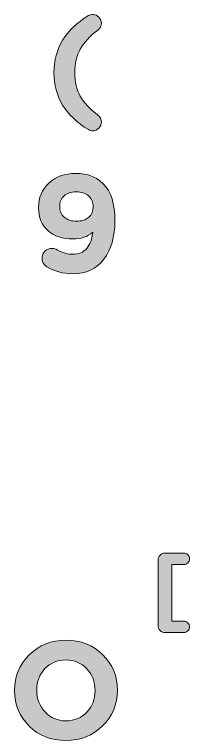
# Model space of a CAD drawing. Header units: inches. Extents: x 10 to 279, y -157 to -9.
# Drawn here: x 237.5 to 243.31, y -32.98 to -8.92 of the extents above; entities that cross this region are included whole.
import ezdxf

# ---------------------------------------------------------------- set-up
doc = ezdxf.new("R2010")
doc.units = ezdxf.units.IN
doc.header["$MEASUREMENT"] = 0
doc.layers.add('Layer 1', color=7, linetype='Continuous')

# ---------------------------------------------------------------- blocks, each defined once
blk = doc.blocks.new('block 31')
at = {"layer": 'Layer 1'}
h = blk.add_hatch(color=7, dxfattribs=at)
h.dxf.hatch_style = 2
edge = h.paths.add_edge_path()
edge.add_spline(control_points=[(240.121, -12.771), (240.05, -12.771), (239.995, -12.759), (239.956, -12.734), (239.194, -12.276), (238.814, -11.646), (238.814, -10.845), (238.814, -10.044), (239.194, -9.414), (239.956, -8.955), (239.995, -8.931), (240.05, -8.918), (240.121, -8.918), (240.188, -8.918), (240.249, -8.948), (240.304, -9.008), (240.359, -9.067), (240.387, -9.132), (240.387, -9.203), (240.387, -9.301), (240.348, -9.377), (240.272, -9.432), (240.003, -9.634), (239.808, -9.845), (239.687, -10.065), (239.566, -10.285), (239.506, -10.545), (239.506, -10.845), (239.506, -11.147), (239.566, -11.408), (239.687, -11.627), (239.808, -11.845), (240.003, -12.055), (240.272, -12.257), (240.348, -12.312), (240.387, -12.389), (240.387, -12.486), (240.387, -12.557), (240.359, -12.622), (240.304, -12.681), (240.249, -12.741), (240.188, -12.771), (240.121, -12.771)], knot_values=[0, 0, 0, 0, 1, 1, 1, 2, 2, 2, 3, 3, 3, 4, 4, 4, 5, 5, 5, 6, 6, 6, 7, 7, 7, 8, 8, 8, 9, 9, 9, 10, 10, 10, 11, 11, 11, 12, 12, 12, 13, 13, 13, 14, 14, 14, 14], degree=3, periodic=1)
h = blk.add_hatch(color=7, dxfattribs=at)
h.dxf.hatch_style = 2
edge = h.paths.add_edge_path()
edge.add_spline(control_points=[(239.431, -17.507), (239.112, -17.507), (238.83, -17.431), (238.582, -17.278), (238.472, -17.211), (238.417, -17.115), (238.417, -16.989), (238.417, -16.898), (238.45, -16.821), (238.516, -16.76), (238.581, -16.699), (238.66, -16.668), (238.752, -16.668), (238.81, -16.668), (238.871, -16.687), (238.935, -16.723), (239.097, -16.818), (239.268, -16.865), (239.449, -16.865), (239.638, -16.865), (239.788, -16.8), (239.899, -16.668), (240.008, -16.537), (240.076, -16.36), (240.1, -16.136), (239.929, -16.283), (239.712, -16.356), (239.449, -16.356), (239.097, -16.356), (238.818, -16.265), (238.612, -16.081), (238.405, -15.898), (238.302, -15.644), (238.302, -15.32), (238.302, -15.32), (238.302, -15.311), (238.302, -15.311), (238.302, -14.987), (238.416, -14.718), (238.644, -14.506), (238.872, -14.294), (239.166, -14.187), (239.527, -14.187), (239.738, -14.187), (239.914, -14.215), (240.057, -14.27), (240.199, -14.325), (240.331, -14.413), (240.453, -14.536), (240.707, -14.79), (240.834, -15.193), (240.834, -15.746), (240.834, -15.746), (240.834, -15.756), (240.834, -15.756), (240.834, -16.288), (240.712, -16.713), (240.467, -17.031), (240.222, -17.349), (239.877, -17.507), (239.431, -17.507)], knot_values=[0, 0, 0, 0, 1, 1, 1, 2, 2, 2, 3, 3, 3, 4, 4, 4, 5, 5, 5, 6, 6, 6, 7, 7, 7, 8, 8, 8, 9, 9, 9, 10, 10, 10, 11, 11, 11, 12, 12, 12, 13, 13, 13, 14, 14, 14, 15, 15, 15, 16, 16, 16, 17, 17, 17, 18, 18, 18, 19, 19, 19, 20, 20, 20, 20], degree=3, periodic=1)
edge = h.paths.add_edge_path()
edge.add_spline(control_points=[(239.155, -15.636), (239.256, -15.725), (239.392, -15.769), (239.564, -15.769), (239.735, -15.769), (239.869, -15.725), (239.967, -15.636), (240.065, -15.548), (240.114, -15.433), (240.114, -15.292), (240.114, -15.292), (240.114, -15.283), (240.114, -15.283), (240.114, -15.14), (240.064, -15.022), (239.963, -14.93), (239.862, -14.838), (239.724, -14.793), (239.55, -14.793), (239.378, -14.793), (239.245, -14.837), (239.149, -14.926), (239.052, -15.014), (239.004, -15.132), (239.004, -15.279), (239.004, -15.279), (239.004, -15.288), (239.004, -15.288), (239.004, -15.432), (239.054, -15.548), (239.155, -15.636)], knot_values=[0, 0, 0, 0, 1, 1, 1, 2, 2, 2, 3, 3, 3, 4, 4, 4, 5, 5, 5, 6, 6, 6, 7, 7, 7, 8, 8, 8, 9, 9, 9, 10, 10, 10, 10], degree=3, periodic=1)
at = {"layer": 'Layer 1', "lineweight": 0}
for points, knots in [([(240.121, -12.771), (240.05, -12.771), (239.995, -12.759), (239.956, -12.734), (239.194, -12.276), (238.814, -11.646), (238.814, -10.845), (238.814, -10.044), (239.194, -9.414), (239.956, -8.955), (239.995, -8.931), (240.05, -8.918), (240.121, -8.918), (240.188, -8.918), (240.249, -8.948), (240.304, -9.008), (240.359, -9.067), (240.387, -9.132), (240.387, -9.203), (240.387, -9.301), (240.348, -9.377), (240.272, -9.432), (240.003, -9.634), (239.808, -9.845), (239.687, -10.065), (239.566, -10.285), (239.506, -10.545), (239.506, -10.845), (239.506, -11.147), (239.566, -11.408), (239.687, -11.627), (239.808, -11.845), (240.003, -12.055), (240.272, -12.257), (240.348, -12.312), (240.387, -12.389), (240.387, -12.486), (240.387, -12.557), (240.359, -12.622), (240.304, -12.681), (240.249, -12.741), (240.188, -12.771), (240.121, -12.771)], [0, 0, 0, 0, 1, 1, 1, 2, 2, 2, 3, 3, 3, 4, 4, 4, 5, 5, 5, 6, 6, 6, 7, 7, 7, 8, 8, 8, 9, 9, 9, 10, 10, 10, 11, 11, 11, 12, 12, 12, 13, 13, 13, 14, 14, 14, 14]), ([(239.431, -17.507), (239.112, -17.507), (238.83, -17.431), (238.582, -17.278), (238.472, -17.211), (238.417, -17.115), (238.417, -16.989), (238.417, -16.898), (238.45, -16.821), (238.516, -16.76), (238.581, -16.699), (238.66, -16.668), (238.752, -16.668), (238.81, -16.668), (238.871, -16.687), (238.935, -16.723), (239.097, -16.818), (239.268, -16.865), (239.449, -16.865), (239.638, -16.865), (239.788, -16.8), (239.899, -16.668), (240.008, -16.537), (240.076, -16.36), (240.1, -16.136), (239.929, -16.283), (239.712, -16.356), (239.449, -16.356), (239.097, -16.356), (238.818, -16.265), (238.612, -16.081), (238.405, -15.898), (238.302, -15.644), (238.302, -15.32), (238.302, -15.32), (238.302, -15.311), (238.302, -15.311), (238.302, -14.987), (238.416, -14.718), (238.644, -14.506), (238.872, -14.294), (239.166, -14.187), (239.527, -14.187), (239.738, -14.187), (239.914, -14.215), (240.057, -14.27), (240.199, -14.325), (240.331, -14.413), (240.453, -14.536), (240.707, -14.79), (240.834, -15.193), (240.834, -15.746), (240.834, -15.746), (240.834, -15.756), (240.834, -15.756), (240.834, -16.288), (240.712, -16.713), (240.467, -17.031), (240.222, -17.349), (239.877, -17.507), (239.431, -17.507)], [0, 0, 0, 0, 1, 1, 1, 2, 2, 2, 3, 3, 3, 4, 4, 4, 5, 5, 5, 6, 6, 6, 7, 7, 7, 8, 8, 8, 9, 9, 9, 10, 10, 10, 11, 11, 11, 12, 12, 12, 13, 13, 13, 14, 14, 14, 15, 15, 15, 16, 16, 16, 17, 17, 17, 18, 18, 18, 19, 19, 19, 20, 20, 20, 20]), ([(239.155, -15.636), (239.256, -15.725), (239.392, -15.769), (239.564, -15.769), (239.735, -15.769), (239.869, -15.725), (239.967, -15.636), (240.065, -15.548), (240.114, -15.433), (240.114, -15.292), (240.114, -15.292), (240.114, -15.283), (240.114, -15.283), (240.114, -15.14), (240.064, -15.022), (239.963, -14.93), (239.862, -14.838), (239.724, -14.793), (239.55, -14.793), (239.378, -14.793), (239.245, -14.837), (239.149, -14.926), (239.052, -15.014), (239.004, -15.132), (239.004, -15.279), (239.004, -15.279), (239.004, -15.288), (239.004, -15.288), (239.004, -15.432), (239.054, -15.548), (239.155, -15.636)], [0, 0, 0, 0, 1, 1, 1, 2, 2, 2, 3, 3, 3, 4, 4, 4, 5, 5, 5, 6, 6, 6, 7, 7, 7, 8, 8, 8, 9, 9, 9, 10, 10, 10, 10])]:
    blk.add_open_spline(points, degree=3, knots=knots, dxfattribs=at)
blk = doc.blocks.new('block 36')
at = {"layer": 'Layer 1'}
h = blk.add_hatch(color=7, dxfattribs=at)
h.dxf.hatch_style = 2
edge = h.paths.add_edge_path()
edge.add_spline(control_points=[(240.428, -32.492), (240.103, -32.814), (239.695, -32.975), (239.206, -32.975), (238.717, -32.975), (238.311, -32.816), (237.989, -32.496), (237.666, -32.177), (237.505, -31.786), (237.505, -31.325), (237.505, -31.325), (237.505, -31.315), (237.505, -31.315), (237.505, -30.854), (237.667, -30.462), (237.993, -30.139), (238.319, -29.816), (238.726, -29.655), (239.215, -29.655), (239.704, -29.655), (240.11, -29.815), (240.433, -30.134), (240.756, -30.454), (240.917, -30.844), (240.917, -31.306), (240.917, -31.306), (240.917, -31.315), (240.917, -31.315), (240.917, -31.777), (240.754, -32.169), (240.428, -32.492)], knot_values=[0, 0, 0, 0, 1, 1, 1, 2, 2, 2, 3, 3, 3, 4, 4, 4, 5, 5, 5, 6, 6, 6, 7, 7, 7, 8, 8, 8, 9, 9, 9, 10, 10, 10, 10], degree=3, periodic=1)
edge = h.paths.add_edge_path()
edge.add_spline(control_points=[(238.518, -32.031), (238.702, -32.226), (238.934, -32.324), (239.215, -32.324), (239.497, -32.324), (239.728, -32.228), (239.908, -32.035), (240.088, -31.843), (240.178, -31.606), (240.178, -31.325), (240.178, -31.325), (240.178, -31.315), (240.178, -31.315), (240.178, -31.034), (240.087, -30.796), (239.903, -30.6), (239.72, -30.404), (239.487, -30.306), (239.206, -30.306), (238.925, -30.306), (238.694, -30.403), (238.514, -30.595), (238.333, -30.788), (238.243, -31.025), (238.243, -31.306), (238.243, -31.306), (238.243, -31.315), (238.243, -31.315), (238.243, -31.597), (238.335, -31.835), (238.518, -32.031)], knot_values=[0, 0, 0, 0, 1, 1, 1, 2, 2, 2, 3, 3, 3, 4, 4, 4, 5, 5, 5, 6, 6, 6, 7, 7, 7, 8, 8, 8, 9, 9, 9, 10, 10, 10, 10], degree=3, periodic=1)
at = {"layer": 'Layer 1', "lineweight": 0}
for points in [[(240.428, -32.492), (240.103, -32.814), (239.695, -32.975), (239.206, -32.975), (238.717, -32.975), (238.311, -32.816), (237.989, -32.496), (237.666, -32.177), (237.505, -31.786), (237.505, -31.325), (237.505, -31.325), (237.505, -31.315), (237.505, -31.315), (237.505, -30.854), (237.667, -30.462), (237.993, -30.139), (238.319, -29.816), (238.726, -29.655), (239.215, -29.655), (239.704, -29.655), (240.11, -29.815), (240.433, -30.134), (240.756, -30.454), (240.917, -30.844), (240.917, -31.306), (240.917, -31.306), (240.917, -31.315), (240.917, -31.315), (240.917, -31.777), (240.754, -32.169), (240.428, -32.492)], [(238.518, -32.031), (238.702, -32.226), (238.934, -32.324), (239.215, -32.324), (239.497, -32.324), (239.728, -32.228), (239.908, -32.035), (240.088, -31.843), (240.178, -31.606), (240.178, -31.325), (240.178, -31.325), (240.178, -31.315), (240.178, -31.315), (240.178, -31.034), (240.087, -30.796), (239.903, -30.6), (239.72, -30.404), (239.487, -30.306), (239.206, -30.306), (238.925, -30.306), (238.694, -30.403), (238.514, -30.595), (238.333, -30.788), (238.243, -31.025), (238.243, -31.306), (238.243, -31.306), (238.243, -31.315), (238.243, -31.315), (238.243, -31.597), (238.335, -31.835), (238.518, -32.031)]]:
    blk.add_open_spline(points, degree=3, knots=[0, 0, 0, 0, 1, 1, 1, 2, 2, 2, 3, 3, 3, 4, 4, 4, 5, 5, 5, 6, 6, 6, 7, 7, 7, 8, 8, 8, 9, 9, 9, 10, 10, 10, 10], dxfattribs=at)
blk = doc.blocks.new('block 76')
at = {"layer": 'Layer 1'}
h = blk.add_hatch(color=7, dxfattribs=at)
h.dxf.hatch_style = 2
edge = h.paths.add_edge_path()
edge.add_spline(control_points=[(242.264, -29.165), (242.264, -29.165), (242.264, -26.999), (242.264, -26.999), (242.264, -26.934), (242.287, -26.878), (242.332, -26.833), (242.378, -26.787), (242.433, -26.764), (242.499, -26.764), (242.499, -26.764), (243.118, -26.764), (243.118, -26.764), (243.171, -26.764), (243.216, -26.783), (243.253, -26.82), (243.29, -26.857), (243.308, -26.902), (243.308, -26.955), (243.308, -27.008), (243.29, -27.052), (243.253, -27.088), (243.216, -27.124), (243.171, -27.142), (243.118, -27.142), (243.118, -27.142), (242.727, -27.142), (242.727, -27.142), (242.727, -27.142), (242.727, -29.022), (242.727, -29.022), (242.727, -29.022), (243.118, -29.022), (243.118, -29.022), (243.171, -29.022), (243.216, -29.04), (243.253, -29.076), (243.29, -29.112), (243.308, -29.156), (243.308, -29.209), (243.308, -29.262), (243.29, -29.307), (243.253, -29.344), (243.216, -29.381), (243.171, -29.4), (243.118, -29.4), (243.118, -29.4), (242.499, -29.4), (242.499, -29.4), (242.433, -29.4), (242.378, -29.377), (242.332, -29.331), (242.287, -29.286), (242.264, -29.23), (242.264, -29.165)], knot_values=[0, 0, 0, 0, 1, 1, 1, 2, 2, 2, 3, 3, 3, 4, 4, 4, 5, 5, 5, 6, 6, 6, 7, 7, 7, 8, 8, 8, 9, 9, 9, 10, 10, 10, 11, 11, 11, 12, 12, 12, 13, 13, 13, 14, 14, 14, 15, 15, 15, 16, 16, 16, 17, 17, 17, 18, 18, 18, 18], degree=3, periodic=1)
at = {"layer": 'Layer 1', "lineweight": 0}
blk.add_open_spline([(242.264, -29.165), (242.264, -29.165), (242.264, -26.999), (242.264, -26.999), (242.264, -26.934), (242.287, -26.878), (242.332, -26.833), (242.378, -26.787), (242.433, -26.764), (242.499, -26.764), (242.499, -26.764), (243.118, -26.764), (243.118, -26.764), (243.171, -26.764), (243.216, -26.783), (243.253, -26.82), (243.29, -26.857), (243.308, -26.902), (243.308, -26.955), (243.308, -27.008), (243.29, -27.052), (243.253, -27.088), (243.216, -27.124), (243.171, -27.142), (243.118, -27.142), (243.118, -27.142), (242.727, -27.142), (242.727, -27.142), (242.727, -27.142), (242.727, -29.022), (242.727, -29.022), (242.727, -29.022), (243.118, -29.022), (243.118, -29.022), (243.171, -29.022), (243.216, -29.04), (243.253, -29.076), (243.29, -29.112), (243.308, -29.156), (243.308, -29.209), (243.308, -29.262), (243.29, -29.307), (243.253, -29.344), (243.216, -29.381), (243.171, -29.4), (243.118, -29.4), (243.118, -29.4), (242.499, -29.4), (242.499, -29.4), (242.433, -29.4), (242.378, -29.377), (242.332, -29.331), (242.287, -29.286), (242.264, -29.23), (242.264, -29.165)], degree=3, knots=[0, 0, 0, 0, 1, 1, 1, 2, 2, 2, 3, 3, 3, 4, 4, 4, 5, 5, 5, 6, 6, 6, 7, 7, 7, 8, 8, 8, 9, 9, 9, 10, 10, 10, 11, 11, 11, 12, 12, 12, 13, 13, 13, 14, 14, 14, 15, 15, 15, 16, 16, 16, 17, 17, 17, 18, 18, 18, 18], dxfattribs=at)
blk = doc.blocks.new('block 66')
at = {"layer": 'Layer 1'}
blk.add_blockref('block 76', (0, 0), dxfattribs=at)

msp = doc.modelspace()

# ---------------------------------------------------------------- block references
at = {"layer": 'Layer 1'}
for name in ['block 31', 'block 66', 'block 36']:
    msp.add_blockref(name, (0, 0), dxfattribs=at)

doc.saveas('drawing.dxf')
